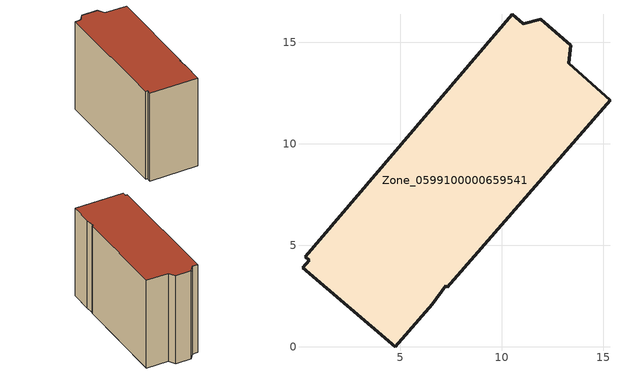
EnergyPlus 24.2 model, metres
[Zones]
Zone_0599100000659541
 floor ground (C_G): 4.76,0 0.18,3.9 0.52,4.25 0.32,4.43 10.53,16.39 11.07,15.91 11.93,16.15 13.41,14.86 13.31,13.97 15.34,12.16 7.32,2.94 7.23,3.01 6.59,2.1 z0
 wall outside (C_F): 11.07,15.91 10.53,16.39 0.32,4.43 0.52,4.25 0.18,3.9 4.76,0 6.59,2.1 7.23,3.01 7.32,2.94 15.34,12.16 13.31,13.97 13.41,14.86 11.93,16.15 11.07,15.91 z0:11.52
 roof outside (C_R): 0.18,3.9 4.76,0 6.59,2.1 7.23,3.01 7.32,2.94 15.34,12.16 13.31,13.97 13.41,14.86 11.93,16.15 11.07,15.91 10.53,16.39 0.32,4.43 0.52,4.25 z11.52
[BUILDING]
Pand.0599100000659541: North Axis=0; Terrain=City; Loads Convergence Tolerance Value=0.04; Temperature Convergence Tolerance Value=0.4; Solar Distribution=FullExterior; Maximum Number of Warmup Days=25; Minimum Number of Warmup Days=1
[Site:Location]
Rotterdam.The.Hague.AP_ZH_NLD Design_Conditions: Latitude=51.96; Longitude=4.45; Time Zone=1; Elevation=-4.5
[SITE:GROUNDTEMPERATURE:BUILDINGSURFACE]
18, 18, 18, 18, 18, 18, 18, 18, 18, 18, 18, 18
[MATERIAL] Thermal Absorptance=0.9; Solar Absorptance=0.7; Visible Absorptance=0.7
Name | Roughness | Thickness | Conductivity | Density | Specific Heat
G.TC.1946 | MediumSmooth | 0.15 | 1 | 540 | 1210
F.TC.1946 | Rough | 0.3 | 0.857143 | 1920 | 840
R.TC.1946 | MediumRough | 0.2 | 0.909091 | 1500 | 1000
[CONSTRUCTION]
C_G: G.TC.1946
C_F: F.TC.1946
C_R: R.TC.1946
[ZONE]
Zone_0599100000659541: Type=1; Multiplier=1; Ceiling Height=Autocalculate; Volume=Autocalculate; Floor Area=autocalculate; Part of Total Floor Area=Yes
[ZONEINFILTRATION:DESIGNFLOWRATE]
Infil_Zone_0599100000659541: Zone or ZoneList or Space or SpaceList=Zone_0599100000659541; Schedule=AlwaysOn; Design Flow Rate Calculation Method=Flow/Area; Flow Rate per Floor Area=0.003; Constant Term Coefficient=1; Temperature Term Coefficient=0; Velocity Term Coefficient=0; Velocity Squared Term Coefficient=0
[HVACTEMPLATE:ZONE:IDEALLOADSAIRSYSTEM]
Zone_0599100000659541: Maximum Heating Supply Air Temperature=50; Minimum Cooling Supply Air Temperature=13; Maximum Heating Supply Air Humidity Ratio=0.0156; Minimum Cooling Supply Air Humidity Ratio=0.0077; Heating Limit=NoLimit; Cooling Limit=NoLimit; Dehumidification Control Type=ConstantSensibleHeatRatio; Cooling Sensible Heat Ratio=0.7; Dehumidification Setpoint=60; Humidification Control Type=None; Humidification Setpoint=30; Outdoor Air Method=None; Outdoor Air Flow Rate per Person=0.00944; Outdoor Air Flow Rate per Zone Floor Area=0; Outdoor Air Flow Rate per Zone=0; Demand Controlled Ventilation Type=None; Outdoor Air Economizer Type=NoEconomizer; Heat Recovery Type=None; Sensible Heat Recovery Effectiveness=0.7; Latent Heat Recovery Effectiveness=0.65
[ZONECONTROL:THERMOSTAT]
ThermostatControl_Zone_0599100000659541: Zone or ZoneList=Zone_0599100000659541; Control Type Schedule=DualSetpointControlType; Control 1=Thermostat_Zone_0599100000659541; Temperature Difference Between Cutout And Setpoint=0
[THERMOSTATSETPOINT:DUALSETPOINT]
Thermostat_Zone_0599100000659541: Heating Setpoint Temperature Schedule=HeatingSetpoint_Zone_0599100000659541; Cooling Setpoint Temperature Schedule=CoolingSetpoint_Zone_0599100000659541
[SCHEDULE:COMPACT]
HeatingSetpoint_Zone_0599100000659541: Through: 12/31, For: AllDays, Until: 24:00, 21
CoolingSetpoint_Zone_0599100000659541: Through: 12/31, For: AllDays, Until: 24:00, 24
DualSetpointControlType: Through: 12/31, For: AllDays, Until: 24:00, 4
AlwaysOn: Through: 12/31, For: AllDays, Until: 24:00, 1
